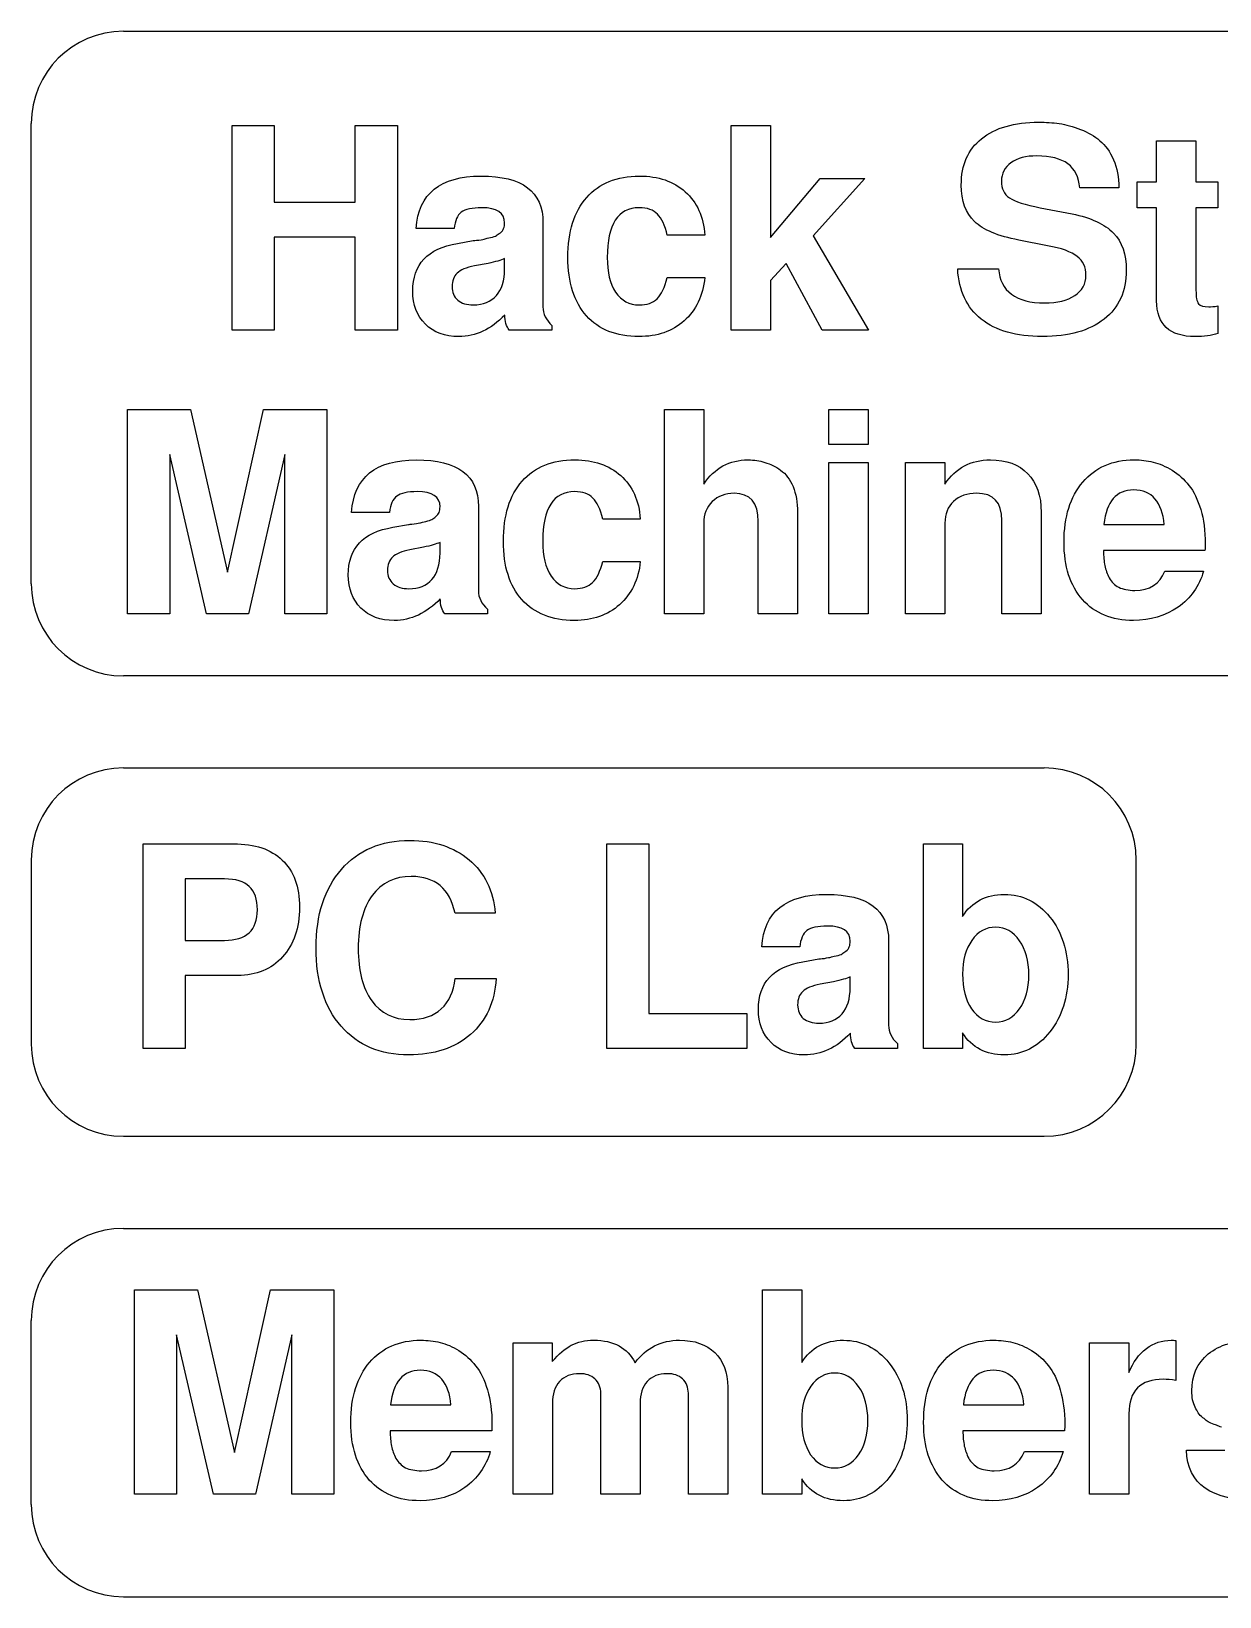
# Model space of a CAD drawing. Header units: millimetres. Extents: x 0 to 380, y 0 to 170.
# Drawn here: x 0 to 129.1, y 0 to 170 of the extents above; entities that cross this region are included whole.
import ezdxf

# ---------------------------------------------------------------- set-up
doc = ezdxf.new("R2010")
doc.units = ezdxf.units.MM
doc.layers.add('Layer_1', color=7, linetype='CONTINUOUS')

msp = doc.modelspace()

# ---------------------------------------------------------------- linework, layer by layer
at = {"layer": 'Layer_1'}
for p, q in [((10, 170), (220, 170)), ((0, 110), (0, 160)), ((220, 100), (10, 100)), ((10, 90), (110, 90)), ((0, 80), (0, 60)), ((120, 60), (120, 80)), ((10, 50), (110, 50)), ((10, 40), (260, 40)), ((0, 10), (0, 30)), ((10, 0), (260, 0))]:
    msp.add_line(p, q, dxfattribs=at)
at = {"layer": 'Layer_1', "color": 7}
for points in [[(35.19, 147.64), (26.38, 147.64), (26.38, 137.55), (21.81, 137.55), (21.81, 159.77), (26.38, 159.77), (26.38, 151.45), (35.16, 151.45), (35.16, 159.77), (39.76, 159.77), (39.76, 137.55), (35.19, 137.55), (35.19, 147.64)], [(80.28, 147.6), (85.67, 154.01), (90.52, 154.01), (84.91, 147.79), (90.91, 137.55), (85.91, 137.55), (81.98, 144.8), (80.28, 142.94), (80.28, 137.55), (76.01, 137.55), (76.01, 159.77), (80.28, 159.77), (80.28, 147.6)], [(122.22, 140.72), (122.22, 150.84), (120.12, 150.84), (120.12, 153.67), (122.22, 153.67), (122.22, 158.09), (126.49, 158.09), (126.49, 153.67), (128.87, 153.67)], [(128.87, 153.67), (128.87, 150.84), (126.49, 150.84), (126.49, 141.87)], [(118.13, 153), (113.86, 153)], [(109.57, 150.84), (113.04, 150.17)], [(45.91, 148.58), (41.79, 148.58)], [(55.57, 149.22), (55.57, 140.08)], [(46.28, 146.96), (47.98, 147.27)], [(73.15, 147.85), (69.07, 147.85)], [(110.36, 146.72), (107.25, 147.33)], [(49.6, 144.8), (48.13, 144.53)], [(51.4, 144.16), (51.4, 145.32)], [(69.07, 143.25), (73.15, 143.25)], [(100.61, 144.19), (105.06, 144.19)], [(128.87, 140.17), (128.87, 137.18)], [(56.55, 138.06), (56.55, 137.55), (51.91, 137.55)], [(15.03, 124.04), (15.03, 106.72), (10.45, 106.72), (10.45, 128.94), (17.28, 128.94), (21.31, 111.27), (25.21, 128.94), (32.1, 128.94), (32.1, 106.72), (27.52, 106.72), (27.52, 124.04), (23.59, 106.72), (19.02, 106.72), (15.03, 124.04)], [(73.03, 116.6), (73.03, 106.72), (68.77, 106.72), (68.77, 128.94), (73.03, 128.94), (73.03, 120.81)], [(90.89, 128.94), (90.89, 125.13), (86.63, 125.13), (86.63, 128.94), (90.89, 128.94)], [(90.89, 123.18), (90.89, 106.72), (86.63, 106.72), (86.63, 123.18), (90.89, 123.18)], [(94.96, 123.18), (99.22, 123.18), (99.22, 120.81)], [(99.22, 116.6), (99.22, 106.72), (94.96, 106.72), (94.96, 123.18)], [(38.9, 117.76), (34.78, 117.76)], [(48.56, 118.4), (48.56, 109.25)], [(83.21, 117.76), (83.21, 106.72), (78.95, 106.72), (78.95, 116.78)], [(109.68, 117.76), (109.68, 106.72), (105.41, 106.72), (105.41, 116.87)], [(39.26, 116.14), (40.97, 116.45)], [(66.14, 117.03), (62.06, 117.03)], [(116.49, 116.45), (123.04, 116.45)], [(42.59, 113.98), (41.12, 113.7)], [(44.39, 113.34), (44.39, 114.5)], [(62.06, 112.42), (66.14, 112.42)], [(127.46, 113.61), (116.43, 113.61)], [(123.1, 111.36), (127.31, 111.36)], [(49.54, 107.24), (49.54, 106.72), (44.9, 106.72)], [(16.72, 67.47), (16.72, 59.54), (12.15, 59.54), (12.15, 81.76), (21.96, 81.76)], [(67.08, 81.76), (67.08, 63.35), (77.72, 63.35), (77.72, 59.54), (62.51, 59.54), (62.51, 81.76), (67.08, 81.76)], [(101.14, 61.22), (101.14, 59.54), (96.88, 59.54), (96.88, 81.76), (101.14, 81.76), (101.14, 73.87)], [(20.98, 77.95), (16.72, 77.95), (16.72, 71.28)], [(50.38, 74.23), (46.02, 74.23)], [(16.72, 71.28), (20.98, 71.28)], [(83.45, 70.57), (79.33, 70.57)], [(93.11, 71.21), (93.11, 62.07)], [(83.81, 68.96), (85.52, 69.26)], [(22.42, 67.47), (16.72, 67.47)], [(46.02, 67.13), (50.47, 67.13)], [(87.13, 66.79), (85.67, 66.52)], [(88.93, 66.15), (88.93, 67.31)], [(94.08, 60.06), (94.08, 59.54), (89.45, 59.54)], [(15.78, 28.43), (15.78, 11.12), (11.21, 11.12), (11.21, 33.34), (18.04, 33.34), (22.06, 15.66), (25.96, 33.34), (32.85, 33.34), (32.85, 11.12), (28.28, 11.12), (28.28, 28.43), (24.35, 11.12), (19.78, 11.12), (15.78, 28.43)], [(83.67, 12.79), (83.67, 11.12), (79.4, 11.12), (79.4, 33.34), (83.67, 33.34), (83.67, 25.44)], [(52.34, 27.58), (56.58, 27.58), (56.58, 25.53)], [(56.61, 20.99), (56.61, 11.12), (52.34, 11.12), (52.34, 27.58)], [(114.94, 27.58), (119.21, 27.58), (119.21, 24.35)], [(119.21, 19.87), (119.21, 11.12), (114.94, 11.12), (114.94, 27.58)], [(124.3, 27.82), (124.3, 23.49)], [(75.63, 22.76), (75.63, 11.12), (71.36, 11.12), (71.36, 22.09)], [(39.02, 20.84), (45.58, 20.84)], [(66.12, 20.99), (66.12, 11.12), (61.85, 11.12), (61.85, 22.09)], [(101.23, 20.84), (107.79, 20.84)], [(50, 18.01), (38.96, 18.01)], [(112.21, 18.01), (101.17, 18.01)], [(45.64, 15.75), (49.84, 15.75)], [(107.85, 15.75), (112.05, 15.75)], [(125.46, 15.9), (129.63, 15.9)]]:
    msp.add_lwpolyline(points, dxfattribs=at)
at = {"layer": 'Layer_1'}
for centre, start, end in [((10, 160), 90, 180), ((10, 110), 180, 270), ((10, 80), 90, 180), ((110, 80), 0, 90), ((10, 60), 180, 270), ((110, 60), 270, 0), ((10, 30), 90, 180), ((10, 10), 180, 270)]:
    msp.add_arc(centre, 10, start, end, dxfattribs=at)
at = {"layer": 'Layer_1', "color": 7}
for points in [[(103.2, 158.33), (104.68, 159.53), (106.75, 160.13), (109.41, 160.13)], [(109.41, 160.13), (110.19, 160.13), (110.93, 160.08), (111.64, 159.98)], [(111.64, 159.98), (112.37, 159.88), (113.14, 159.66), (113.96, 159.34)], [(101, 153.3), (101, 155.48), (101.73, 157.16), (103.2, 158.33)], [(113.96, 159.34), (114.77, 159.03), (115.47, 158.63), (116.06, 158.12)], [(116.06, 158.12), (116.65, 157.63), (117.14, 156.94), (117.52, 156.05)], [(109.2, 156.47), (108.02, 156.47), (107.09, 156.22), (106.4, 155.71)], [(113.86, 153), (113.7, 155.32), (112.15, 156.47), (109.2, 156.47)], [(106.4, 155.71), (105.71, 155.22), (105.36, 154.56), (105.36, 153.73)], [(117.52, 156.05), (117.93, 155.17), (118.13, 154.16), (118.13, 153)], [(41.79, 148.58), (42.06, 152.38), (44.41, 154.28), (48.84, 154.28)], [(48.84, 154.28), (53.33, 154.28), (55.57, 152.59), (55.57, 149.22)], [(60.32, 151.96), (61.68, 153.51), (63.59, 154.28), (66.05, 154.28)], [(66.05, 154.28), (68.11, 154.28), (69.76, 153.71), (71.02, 152.57)], [(102.43, 149.34), (101.48, 150.26), (101, 151.58), (101, 153.3)], [(105.36, 153.73), (105.36, 152.92), (105.66, 152.31), (106.24, 151.9)], [(58.28, 145.44), (58.28, 148.25), (58.96, 150.42), (60.32, 151.96)], [(71.02, 152.57), (72.3, 151.44), (73.01, 149.86), (73.15, 147.85)], [(106.24, 151.9), (106.83, 151.52), (107.94, 151.16), (109.57, 150.84)], [(46.7, 150.35), (46.28, 150.02), (46.01, 149.43), (45.91, 148.58)], [(48.93, 150.84), (47.87, 150.84), (47.13, 150.67), (46.7, 150.35)], [(51.4, 149.19), (51.4, 150.29), (50.57, 150.84), (48.93, 150.84)], [(66.02, 150.84), (63.71, 150.84), (62.55, 149.04), (62.55, 145.44)], [(68, 150.13), (67.56, 150.6), (66.9, 150.84), (66.02, 150.84)], [(69.07, 147.85), (68.83, 148.93), (68.47, 149.69), (68, 150.13)], [(113.04, 150.17), (115.09, 149.76), (116.59, 149.07), (117.52, 148.09)], [(50.51, 147.82), (50.63, 147.9), (50.78, 148), (50.94, 148.12)], [(50.94, 148.12), (51.12, 148.27), (51.24, 148.42), (51.3, 148.58)], [(51.3, 148.58), (51.37, 148.76), (51.4, 148.97), (51.4, 149.19)], [(107.25, 147.33), (104.99, 147.76), (103.39, 148.43), (102.43, 149.34)], [(117.52, 148.09), (118.46, 147.14), (118.92, 145.79), (118.92, 144.04)], [(41.43, 141.78), (41.43, 144.69), (43.04, 146.42), (46.28, 146.96)], [(47.98, 147.27), (48.02, 147.27), (48.23, 147.29), (48.59, 147.33)], [(48.59, 147.33), (48.96, 147.39), (49.19, 147.43), (49.29, 147.45)], [(49.29, 147.45), (49.39, 147.49), (49.59, 147.54), (49.87, 147.6)], [(49.87, 147.6), (50.18, 147.67), (50.39, 147.74), (50.51, 147.82)], [(113.59, 145.56), (112.96, 146.05), (111.88, 146.44), (110.36, 146.72)], [(48.13, 144.53), (47.24, 144.34), (46.61, 144.08), (46.24, 143.73)], [(51.4, 145.32), (51.01, 145.14), (50.41, 144.96), (49.6, 144.8)], [(60.29, 139.1), (58.95, 140.6), (58.28, 142.72), (58.28, 145.44)], [(62.55, 145.44), (62.55, 143.84), (62.85, 142.58), (63.46, 141.66)], [(114.54, 143.49), (114.54, 144.38), (114.22, 145.08), (113.59, 145.56)], [(46.24, 143.73), (45.88, 143.39), (45.7, 142.9), (45.7, 142.27)], [(50.51, 141.3), (51.1, 141.97), (51.4, 142.92), (51.4, 144.16)], [(67.97, 140.96), (68.44, 141.43), (68.81, 142.19), (69.07, 143.25)], [(73.15, 143.25), (72.95, 141.28), (72.2, 139.71), (70.9, 138.55)], [(103.17, 138.74), (101.6, 140), (100.75, 141.81), (100.61, 144.19)], [(105.06, 144.19), (105.14, 142.99), (105.6, 142.08), (106.46, 141.45)], [(113.32, 141.3), (114.13, 141.82), (114.54, 142.56), (114.54, 143.49)], [(118.92, 144.04), (118.92, 141.78), (118.12, 140.02), (116.52, 138.74)], [(42.8, 138.19), (41.89, 139.1), (41.43, 140.3), (41.43, 141.78)], [(45.7, 142.27), (45.7, 141.66), (45.9, 141.17), (46.31, 140.81)], [(48.01, 140.29), (49.09, 140.29), (49.92, 140.63), (50.51, 141.3)], [(63.46, 141.66), (64.09, 140.75), (64.95, 140.29), (66.02, 140.29)], [(106.46, 141.45), (107.31, 140.82), (108.51, 140.5), (110.05, 140.5)], [(110.05, 140.5), (111.44, 140.5), (112.52, 140.77), (113.32, 141.3)], [(126.49, 141.87), (126.49, 141.14), (126.58, 140.66), (126.76, 140.41)], [(46.31, 140.81), (46.73, 140.46), (47.3, 140.29), (48.01, 140.29)], [(55.57, 140.08), (55.57, 139.32), (55.9, 138.65), (56.55, 138.06)], [(66.02, 140.29), (66.86, 140.29), (67.51, 140.51), (67.97, 140.96)], [(126.4, 136.85), (123.61, 136.85), (122.22, 138.14), (122.22, 140.72)], [(126.76, 140.41), (126.95, 140.19), (127.32, 140.08), (127.89, 140.08)], [(127.89, 140.08), (128.12, 140.08), (128.44, 140.11), (128.87, 140.17)], [(46.43, 136.85), (44.92, 136.85), (43.71, 137.29), (42.8, 138.19)], [(51.43, 139.19), (49.92, 137.63), (48.26, 136.85), (46.43, 136.85)], [(51.91, 137.55), (51.59, 137.95), (51.43, 138.5), (51.43, 139.19)], [(65.99, 136.85), (63.55, 136.85), (61.65, 137.6), (60.29, 139.1)], [(70.9, 138.55), (69.62, 137.41), (67.98, 136.85), (65.99, 136.85)], [(109.81, 136.85), (106.97, 136.85), (104.75, 137.48), (103.17, 138.74)], [(116.52, 138.74), (114.91, 137.48), (112.68, 136.85), (109.81, 136.85)], [(128.87, 137.18), (128.18, 136.96), (127.35, 136.85), (126.4, 136.85)], [(34.78, 117.76), (35.05, 121.56), (37.4, 123.46), (41.82, 123.46)], [(41.82, 123.46), (46.32, 123.46), (48.56, 121.77), (48.56, 118.4)], [(53.31, 121.14), (54.67, 122.69), (56.58, 123.46), (59.04, 123.46)], [(59.04, 123.46), (61.09, 123.46), (62.75, 122.89), (64.01, 121.75)], [(73.03, 120.81), (74.21, 122.57), (75.82, 123.46), (77.85, 123.46)], [(77.85, 123.46), (78.5, 123.46), (79.11, 123.37), (79.68, 123.18)], [(79.68, 123.18), (80.27, 123.02), (80.84, 122.74), (81.38, 122.33)], [(99.22, 120.81), (100.4, 122.57), (102.05, 123.46), (104.16, 123.46)], [(104.16, 123.46), (105.91, 123.46), (107.26, 122.96), (108.22, 121.96)], [(114.2, 121.05), (115.57, 122.65), (117.42, 123.46), (119.78, 123.46)], [(119.78, 123.46), (120.49, 123.46), (121.18, 123.38), (121.85, 123.21)], [(121.85, 123.21), (122.52, 123.05), (123.21, 122.76), (123.9, 122.33)], [(51.27, 114.62), (51.27, 117.42), (51.95, 119.6), (53.31, 121.14)], [(64.01, 121.75), (65.29, 120.61), (66, 119.04), (66.14, 117.03)], [(81.38, 122.33), (81.95, 121.94), (82.4, 121.35), (82.73, 120.56)], [(108.22, 121.96), (109.19, 120.97), (109.68, 119.57), (109.68, 117.76)], [(112.16, 114.53), (112.16, 117.29), (112.84, 119.46), (114.2, 121.05)], [(123.9, 122.33), (124.61, 121.9), (125.22, 121.35), (125.73, 120.68)], [(39.69, 119.53), (39.26, 119.2), (39, 118.61), (38.9, 117.76)], [(41.92, 120.01), (40.86, 120.01), (40.12, 119.85), (39.69, 119.53)], [(44.39, 118.37), (44.39, 119.46), (43.56, 120.01), (41.92, 120.01)], [(59.01, 120.01), (56.7, 120.01), (55.54, 118.21), (55.54, 114.62)], [(60.99, 119.31), (60.55, 119.78), (59.89, 120.01), (59.01, 120.01)], [(62.06, 117.03), (61.82, 118.1), (61.46, 118.86), (60.99, 119.31)], [(76.32, 119.83), (75.37, 119.83), (74.58, 119.53), (73.95, 118.92)], [(78.95, 116.78), (78.95, 118.81), (78.07, 119.83), (76.32, 119.83)], [(82.73, 120.56), (83.05, 119.77), (83.21, 118.83), (83.21, 117.76)], [(102.67, 119.83), (101.63, 119.83), (100.8, 119.54), (100.17, 118.95)], [(105.41, 116.87), (105.41, 118.84), (104.5, 119.83), (102.67, 119.83)], [(119.72, 120.2), (117.85, 120.2), (116.77, 118.95), (116.49, 116.45)], [(122.04, 119.22), (121.49, 119.87), (120.72, 120.2), (119.72, 120.2)], [(123.04, 116.45), (122.94, 117.65), (122.61, 118.57), (122.04, 119.22)], [(125.73, 120.68), (126.25, 120.03), (126.68, 119.16), (127.01, 118.06)], [(43.5, 117), (43.62, 117.08), (43.77, 117.18), (43.93, 117.3)], [(43.93, 117.3), (44.11, 117.44), (44.23, 117.59), (44.29, 117.76)], [(44.29, 117.76), (44.35, 117.94), (44.39, 118.14), (44.39, 118.37)], [(73.95, 118.92), (73.34, 118.31), (73.03, 117.53), (73.03, 116.6)], [(100.17, 118.95), (99.54, 118.36), (99.22, 117.57), (99.22, 116.6)], [(127.01, 118.06), (127.33, 116.99), (127.49, 115.75), (127.49, 114.34)], [(34.42, 110.96), (34.42, 113.87), (36.03, 115.59), (39.26, 116.14)], [(40.97, 116.45), (41.01, 116.45), (41.22, 116.47), (41.58, 116.51)], [(41.58, 116.51), (41.95, 116.57), (42.18, 116.61), (42.28, 116.63)], [(42.28, 116.63), (42.38, 116.67), (42.58, 116.72), (42.86, 116.78)], [(42.86, 116.78), (43.17, 116.84), (43.38, 116.91), (43.5, 117)], [(44.39, 114.5), (44, 114.31), (43.4, 114.14), (42.59, 113.98)], [(53.28, 108.28), (51.94, 109.78), (51.27, 111.9), (51.27, 114.62)], [(55.54, 114.62), (55.54, 113.01), (55.84, 111.75), (56.45, 110.84)], [(114.17, 108.28), (112.83, 109.8), (112.16, 111.89), (112.16, 114.53)], [(127.49, 114.34), (127.49, 114.1), (127.48, 113.86), (127.46, 113.61)], [(39.23, 112.91), (38.87, 112.57), (38.69, 112.08), (38.69, 111.45)], [(41.12, 113.7), (40.23, 113.52), (39.6, 113.26), (39.23, 112.91)], [(43.5, 110.47), (44.09, 111.14), (44.39, 112.1), (44.39, 113.34)], [(60.96, 110.14), (61.43, 110.6), (61.8, 111.37), (62.06, 112.42)], [(66.14, 112.42), (65.94, 110.45), (65.19, 108.89), (63.89, 107.73)], [(116.43, 113.61), (116.45, 112.98), (116.5, 112.43), (116.58, 111.97)], [(35.79, 107.36), (34.88, 108.28), (34.42, 109.48), (34.42, 110.96)], [(38.69, 111.45), (38.69, 110.84), (38.89, 110.35), (39.3, 109.99)], [(56.45, 110.84), (57.08, 109.92), (57.93, 109.47), (59.01, 109.47)], [(116.58, 111.97), (116.68, 111.52), (116.85, 111.07), (117.07, 110.63)], [(117.07, 110.63), (117.31, 110.2), (117.66, 109.86), (118.11, 109.62)], [(119.84, 109.28), (121.47, 109.28), (122.56, 109.97), (123.1, 111.36)], [(127.31, 111.36), (126.84, 109.73), (125.92, 108.43), (124.54, 107.46)], [(39.3, 109.99), (39.72, 109.64), (40.29, 109.47), (41, 109.47)], [(41, 109.47), (42.08, 109.47), (42.91, 109.8), (43.5, 110.47)], [(48.56, 109.25), (48.56, 108.5), (48.89, 107.83), (49.54, 107.24)], [(59.01, 109.47), (59.84, 109.47), (60.5, 109.69), (60.96, 110.14)], [(118.11, 109.62), (118.57, 109.4), (119.15, 109.28), (119.84, 109.28)], [(39.42, 106.02), (37.91, 106.02), (36.7, 106.47), (35.79, 107.36)], [(44.42, 108.37), (42.91, 106.81), (41.25, 106.02), (39.42, 106.02)], [(44.9, 106.72), (44.58, 107.13), (44.42, 107.68), (44.42, 108.37)], [(58.98, 106.02), (56.54, 106.02), (54.64, 106.77), (53.28, 108.28)], [(63.89, 107.73), (62.61, 106.59), (60.97, 106.02), (58.98, 106.02)], [(119.69, 106.02), (117.35, 106.02), (115.51, 106.77), (114.17, 108.28)], [(124.54, 107.46), (123.15, 106.5), (121.54, 106.02), (119.69, 106.02)], [(21.96, 81.76), (24.28, 81.76), (26.04, 81.17), (27.26, 79.99)], [(33.68, 78.99), (35.51, 81.08), (37.99, 82.13), (41.11, 82.13)], [(41.11, 82.13), (43.74, 82.13), (45.88, 81.43), (47.55, 80.02)], [(27.26, 79.99), (28.5, 78.81), (29.12, 77.11), (29.12, 74.87)], [(47.55, 80.02), (49.23, 78.62), (50.18, 76.69), (50.38, 74.23)], [(30.93, 70.45), (30.93, 74.05), (31.85, 76.89), (33.68, 78.99)], [(41.27, 78.22), (39.46, 78.22), (38.05, 77.53), (37.03, 76.15)], [(46.02, 74.23), (45.45, 76.89), (43.87, 78.22), (41.27, 78.22)], [(23.67, 77.13), (23.1, 77.68), (22.2, 77.95), (20.98, 77.95)], [(24.55, 74.6), (24.55, 75.74), (24.26, 76.58), (23.67, 77.13)], [(29.12, 74.87), (29.12, 72.62), (28.51, 70.82), (27.29, 69.48)], [(37.03, 76.15), (36.01, 74.77), (35.51, 72.85), (35.51, 70.39)], [(79.33, 70.57), (79.59, 74.37), (81.94, 76.27), (86.37, 76.27)], [(86.37, 76.27), (90.86, 76.27), (93.11, 74.59), (93.11, 71.21)], [(101.14, 73.87), (102.16, 75.47), (103.67, 76.27), (105.68, 76.27)], [(105.68, 76.27), (107.66, 76.27), (109.3, 75.45), (110.62, 73.81)], [(20.98, 71.28), (23.36, 71.28), (24.55, 72.38), (24.55, 74.6)], [(110.62, 73.81), (111.94, 72.18), (112.6, 70.1), (112.6, 67.56)], [(84.24, 72.34), (83.81, 72.02), (83.55, 71.43), (83.45, 70.57)], [(86.46, 72.83), (85.41, 72.83), (84.66, 72.67), (84.24, 72.34)], [(88.93, 71.18), (88.93, 72.28), (88.11, 72.83), (86.46, 72.83)], [(104.74, 72.71), (103.68, 72.71), (102.82, 72.23), (102.15, 71.28)], [(107.33, 71.24), (106.66, 72.22), (105.8, 72.71), (104.74, 72.71)], [(33.65, 61.95), (31.84, 64.04), (30.93, 66.88), (30.93, 70.45)], [(35.51, 70.39), (35.51, 67.97), (35.99, 66.08), (36.97, 64.72)], [(87.41, 69.6), (87.71, 69.66), (87.93, 69.73), (88.05, 69.81)], [(88.05, 69.81), (88.17, 69.89), (88.31, 70), (88.47, 70.12)], [(88.47, 70.12), (88.66, 70.26), (88.78, 70.41), (88.84, 70.57)], [(88.84, 70.57), (88.9, 70.76), (88.93, 70.96), (88.93, 71.18)], [(102.15, 71.28), (101.48, 70.34), (101.14, 69.12), (101.14, 67.62)], [(108.34, 67.53), (108.34, 69.05), (108, 70.29), (107.33, 71.24)], [(27.29, 69.48), (26.07, 68.14), (24.45, 67.47), (22.42, 67.47)], [(78.96, 63.78), (78.96, 66.68), (80.58, 68.41), (83.81, 68.96)], [(85.52, 69.26), (85.56, 69.26), (85.76, 69.28), (86.13, 69.32)], [(86.13, 69.32), (86.49, 69.39), (86.73, 69.43), (86.83, 69.45)], [(86.83, 69.45), (86.93, 69.49), (87.12, 69.54), (87.41, 69.6)], [(44.53, 63.84), (45.38, 64.61), (45.88, 65.71), (46.02, 67.13)], [(50.47, 67.13), (50.33, 64.59), (49.41, 62.57), (47.7, 61.06)], [(85.67, 66.52), (84.78, 66.34), (84.15, 66.07), (83.78, 65.73)], [(88.93, 67.31), (88.55, 67.13), (87.95, 66.96), (87.13, 66.79)], [(101.14, 67.62), (101.14, 66.05), (101.47, 64.79), (102.12, 63.84)], [(107.33, 63.84), (108, 64.79), (108.34, 66.02), (108.34, 67.53)], [(112.6, 67.56), (112.6, 65.08), (111.94, 63.01), (110.62, 61.34)], [(36.97, 64.72), (37.97, 63.36), (39.35, 62.68), (41.11, 62.68)], [(83.78, 65.73), (83.41, 65.38), (83.23, 64.89), (83.23, 64.26)], [(88.05, 63.29), (88.64, 63.96), (88.93, 64.92), (88.93, 66.15)], [(41.11, 62.68), (42.54, 62.68), (43.68, 63.07), (44.53, 63.84)], [(80.34, 60.18), (79.42, 61.1), (78.96, 62.29), (78.96, 63.78)], [(83.23, 64.26), (83.23, 63.66), (83.44, 63.17), (83.84, 62.8)], [(85.55, 62.28), (86.63, 62.28), (87.46, 62.62), (88.05, 63.29)], [(102.12, 63.84), (102.79, 62.88), (103.66, 62.41), (104.74, 62.41)], [(104.74, 62.41), (105.8, 62.41), (106.66, 62.88), (107.33, 63.84)], [(40.99, 58.84), (37.9, 58.84), (35.46, 59.88), (33.65, 61.95)], [(83.84, 62.8), (84.27, 62.46), (84.84, 62.28), (85.55, 62.28)], [(93.11, 62.07), (93.11, 61.32), (93.43, 60.65), (94.08, 60.06)], [(105.68, 58.84), (103.67, 58.84), (102.16, 59.63), (101.14, 61.22)], [(110.62, 61.34), (109.3, 59.67), (107.66, 58.84), (105.68, 58.84)], [(47.7, 61.06), (45.99, 59.58), (43.76, 58.84), (40.99, 58.84)], [(83.96, 58.84), (82.46, 58.84), (81.25, 59.29), (80.34, 60.18)], [(88.96, 61.19), (87.46, 59.62), (85.79, 58.84), (83.96, 58.84)], [(89.45, 59.54), (89.12, 59.95), (88.96, 60.5), (88.96, 61.19)], [(36.74, 25.44), (38.1, 27.05), (39.96, 27.85), (42.32, 27.85)], [(42.32, 27.85), (43.03, 27.85), (43.72, 27.77), (44.39, 27.61)], [(44.39, 27.61), (45.06, 27.44), (45.74, 27.15), (46.43, 26.72)], [(56.58, 25.53), (57.29, 26.37), (57.98, 26.96), (58.65, 27.3)], [(58.65, 27.3), (59.34, 27.67), (60.16, 27.85), (61.09, 27.85)], [(61.09, 27.85), (63.25, 27.85), (64.74, 27.04), (65.57, 25.41)], [(65.57, 25.41), (66.79, 27.04), (68.4, 27.85), (70.39, 27.85)], [(70.39, 27.85), (72.03, 27.85), (73.31, 27.4), (74.23, 26.51)], [(83.67, 25.44), (84.68, 27.05), (86.2, 27.85), (88.21, 27.85)], [(88.21, 27.85), (90.18, 27.85), (91.83, 27.03), (93.15, 25.38)], [(98.95, 25.44), (100.31, 27.05), (102.17, 27.85), (104.53, 27.85)], [(104.53, 27.85), (105.24, 27.85), (105.93, 27.77), (106.6, 27.61)], [(106.6, 27.61), (107.27, 27.44), (107.95, 27.15), (108.64, 26.72)], [(121.1, 26.94), (121.91, 27.55), (122.81, 27.85), (123.78, 27.85)], [(123.78, 27.85), (123.97, 27.85), (124.14, 27.84), (124.3, 27.82)], [(127.83, 26.36), (129.05, 27.35), (130.71, 27.85), (132.8, 27.85)], [(46.43, 26.72), (47.14, 26.3), (47.75, 25.75), (48.26, 25.08)], [(74.23, 26.51), (75.16, 25.62), (75.63, 24.37), (75.63, 22.76)], [(108.64, 26.72), (109.35, 26.3), (109.96, 25.75), (110.47, 25.08)], [(119.21, 24.35), (119.66, 25.46), (120.29, 26.33), (121.1, 26.94)], [(126.04, 22.36), (126.04, 24.05), (126.63, 25.38), (127.83, 26.36)], [(34.7, 18.92), (34.7, 21.68), (35.38, 23.86), (36.74, 25.44)], [(42.25, 24.59), (40.39, 24.59), (39.31, 23.34), (39.02, 20.84)], [(44.57, 23.61), (44.02, 24.26), (43.25, 24.59), (42.25, 24.59)], [(48.26, 25.08), (48.79, 24.43), (49.21, 23.55), (49.54, 22.46)], [(59.54, 24.22), (58.62, 24.22), (57.9, 23.94), (57.37, 23.37)], [(61.21, 23.65), (60.81, 24.03), (60.25, 24.22), (59.54, 24.22)], [(69.05, 24.22), (68.13, 24.22), (67.41, 23.94), (66.88, 23.37)], [(70.72, 23.65), (70.32, 24.03), (69.76, 24.22), (69.05, 24.22)], [(87.26, 24.29), (86.21, 24.29), (85.34, 23.81), (84.67, 22.85)], [(89.85, 22.82), (89.18, 23.8), (88.32, 24.29), (87.26, 24.29)], [(93.15, 25.38), (94.47, 23.76), (95.13, 21.67), (95.13, 19.13)], [(96.91, 18.92), (96.91, 21.68), (97.59, 23.86), (98.95, 25.44)], [(104.46, 24.59), (102.6, 24.59), (101.52, 23.34), (101.23, 20.84)], [(106.78, 23.61), (106.23, 24.26), (105.46, 24.59), (104.46, 24.59)], [(110.47, 25.08), (111, 24.43), (111.42, 23.55), (111.75, 22.46)], [(45.58, 20.84), (45.48, 22.04), (45.14, 22.96), (44.57, 23.61)], [(49.54, 22.46), (49.86, 21.38), (50.03, 20.14), (50.03, 18.74)], [(57.37, 23.37), (56.87, 22.8), (56.61, 22.01), (56.61, 20.99)], [(61.85, 22.09), (61.85, 22.74), (61.64, 23.26), (61.21, 23.65)], [(66.88, 23.37), (66.37, 22.8), (66.12, 22.01), (66.12, 20.99)], [(71.36, 22.09), (71.36, 22.74), (71.15, 23.26), (70.72, 23.65)], [(84.67, 22.85), (84, 21.92), (83.67, 20.7), (83.67, 19.19)], [(90.86, 19.1), (90.86, 20.63), (90.53, 21.87), (89.85, 22.82)], [(107.79, 20.84), (107.69, 22.04), (107.35, 22.96), (106.78, 23.61)], [(111.75, 22.46), (112.07, 21.38), (112.24, 20.14), (112.24, 18.74)], [(122.96, 23.61), (120.46, 23.61), (119.21, 22.36), (119.21, 19.87)], [(124.3, 23.49), (123.79, 23.57), (123.35, 23.61), (122.96, 23.61)], [(126.13, 21.39), (126.07, 21.69), (126.04, 22.02), (126.04, 22.36)], [(126.4, 20.57), (126.28, 20.81), (126.19, 21.08), (126.13, 21.39)], [(126.74, 19.96), (126.63, 20.14), (126.52, 20.34), (126.4, 20.57)], [(36.71, 12.67), (35.37, 14.2), (34.7, 16.28), (34.7, 18.92)], [(50.03, 18.74), (50.03, 18.49), (50.02, 18.25), (50, 18.01)], [(83.67, 19.19), (83.67, 17.63), (83.99, 16.37), (84.64, 15.42)], [(89.85, 15.42), (90.53, 16.37), (90.86, 17.6), (90.86, 19.1)], [(95.13, 19.13), (95.13, 16.65), (94.47, 14.58), (93.15, 12.92)], [(98.92, 12.67), (97.58, 14.2), (96.91, 16.28), (96.91, 18.92)], [(112.24, 18.74), (112.24, 18.49), (112.23, 18.25), (112.21, 18.01)], [(127.22, 19.44), (127.02, 19.6), (126.86, 19.77), (126.74, 19.96)], [(127.71, 19.07), (127.59, 19.17), (127.43, 19.3), (127.22, 19.44)], [(128.29, 18.77), (128.05, 18.87), (127.85, 18.97), (127.71, 19.07)], [(128.78, 18.59), (128.7, 18.63), (128.53, 18.69), (128.29, 18.77)], [(38.96, 18.01), (38.98, 17.38), (39.03, 16.83), (39.12, 16.36)], [(101.17, 18.01), (101.19, 17.38), (101.24, 16.83), (101.33, 16.36)], [(129.27, 18.4), (129.04, 18.48), (128.88, 18.54), (128.78, 18.59)], [(39.12, 16.36), (39.22, 15.91), (39.38, 15.47), (39.6, 15.02)], [(42.38, 13.68), (44, 13.68), (45.09, 14.37), (45.64, 15.75)], [(49.84, 15.75), (49.38, 14.13), (48.45, 12.82), (47.07, 11.85)], [(84.64, 15.42), (85.31, 14.46), (86.19, 13.98), (87.26, 13.98)], [(87.26, 13.98), (88.32, 13.98), (89.18, 14.46), (89.85, 15.42)], [(101.33, 16.36), (101.43, 15.91), (101.59, 15.47), (101.81, 15.02)], [(104.59, 13.68), (106.21, 13.68), (107.3, 14.37), (107.85, 15.75)], [(112.05, 15.75), (111.59, 14.13), (110.66, 12.82), (109.28, 11.85)], [(133.23, 10.42), (128.17, 10.42), (125.58, 12.25), (125.46, 15.9)], [(39.6, 15.02), (39.85, 14.59), (40.19, 14.26), (40.64, 14.01)], [(40.64, 14.01), (41.11, 13.79), (41.69, 13.68), (42.38, 13.68)], [(101.81, 15.02), (102.06, 14.59), (102.4, 14.26), (102.85, 14.01)], [(102.85, 14.01), (103.32, 13.79), (103.9, 13.68), (104.59, 13.68)], [(42.22, 10.42), (39.89, 10.42), (38.05, 11.17), (36.71, 12.67)], [(88.21, 10.42), (86.2, 10.42), (84.68, 11.21), (83.67, 12.79)], [(93.15, 12.92), (91.83, 11.25), (90.18, 10.42), (88.21, 10.42)], [(104.43, 10.42), (102.1, 10.42), (100.26, 11.17), (98.92, 12.67)], [(47.07, 11.85), (45.69, 10.89), (44.07, 10.42), (42.22, 10.42)], [(109.28, 11.85), (107.9, 10.89), (106.28, 10.42), (104.43, 10.42)]]:
    msp.add_open_spline(points, degree=3, dxfattribs=at)

doc.saveas('drawing.dxf')
